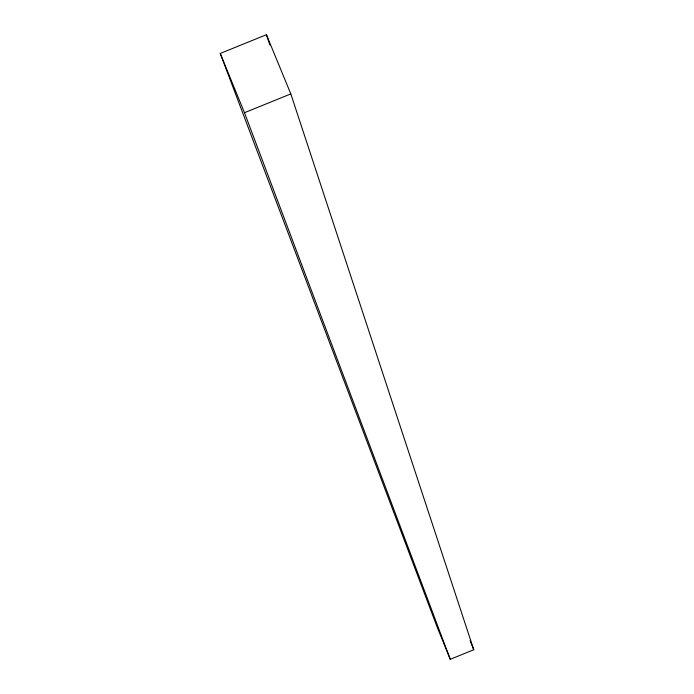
<?xml version="1.0" encoding="UTF-8"?>
<svg xmlns="http://www.w3.org/2000/svg" width="694" height="694" viewBox="0 0 694 694"><rect width="100%" height="100%" fill="white"/><g stroke="black" fill="none" stroke-linecap="round" stroke-linejoin="round"><path stroke-width="1.04" d="M450.276 659.3L473.759 649.731L290.812 93.907L266.435 34.7L220.241 53.447L437.636 628.322L450.276 659.3L244.479 112.714L220.241 53.447M244.479 112.714L290.812 93.907M470.072 640.744L473.759 649.731M266.435 34.7L269.862 44.98"/></g></svg>
